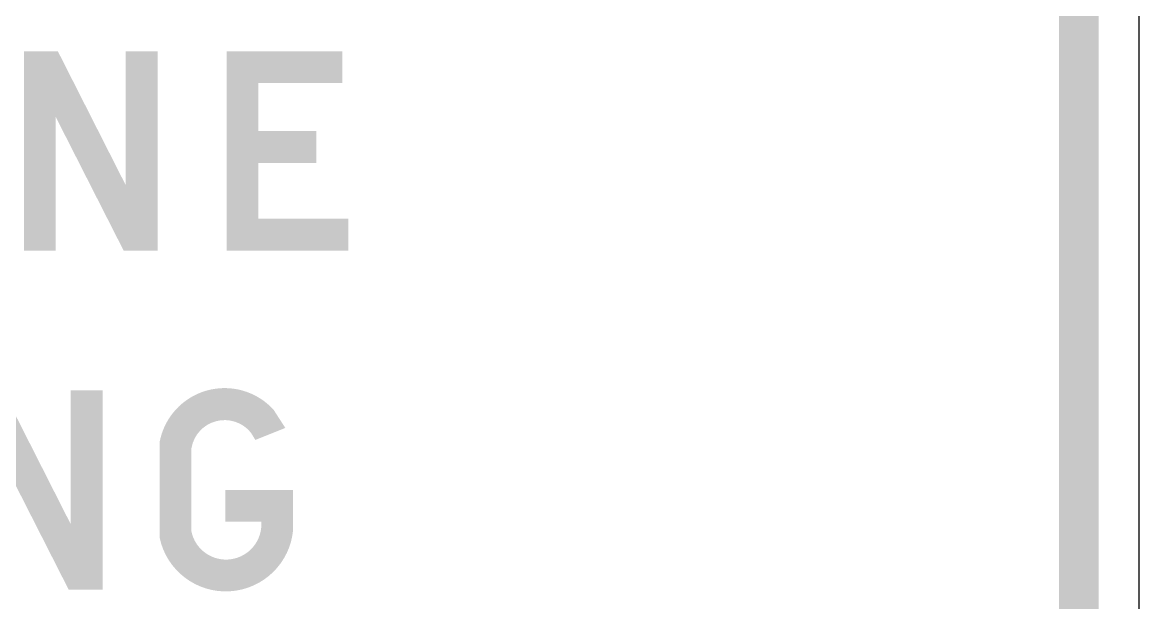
# Model space of a CAD drawing. Extents: x -6.6 to 43.9, y 0.2 to 34.4.
# Drawn here: x 29.59 to 43.85, y 10.82 to 18.24 of the extents above; entities that cross this region are included whole.
import ezdxf

# ---------------------------------------------------------------- set-up
doc = ezdxf.new("R2010")
doc.units = 0
doc.header["$MEASUREMENT"] = 0
doc.layers.add('L25', color=1, linetype='CONTINUOUS')

msp = doc.modelspace()

# ---------------------------------------------------------------- hatches: boundary and pattern name
at = {"layer": 'L25'}
h = msp.add_hatch(color=256, dxfattribs=at)
edge = h.paths.add_edge_path(flags=16)
edge.add_line((41.3039993357973, 4.867362799595185), (3.0539993357973, 4.867362799595227))
edge.add_arc((3.0539993357973, 6.397362799595271), 1.530000000000015, 180.0000000000005, 270, ccw=False)
edge.add_line((1.523999335797271, 6.397362799595214), (1.523999335797271, 31.89736279959517))
edge.add_arc((3.0539993357973, 31.89736279959516), 1.53, 90.00000000000051, 180.0000000000005, ccw=False)
edge.add_line((3.0539993357973, 33.42736279959519), (41.3039993357973, 33.42736279959519))
edge.add_arc((41.30399933579724, 31.89736279959516), 1.530000000000044, 1.0800249583553523e-12, 89.99999999999841, ccw=False)
edge.add_line((42.83399933579727, 31.89736279959516), (42.83399933579727, 6.397362799595157))
edge.add_arc((41.3039993357973, 6.397362799595157), 1.529999999999978, -90.0000000000008, 2.8421709430404007e-13, ccw=False)
edge = h.paths.add_edge_path()
edge.add_line((41.3039993357973, 4.357362799595194), (3.0539993357973, 4.357362799595236))
edge.add_arc((3.0539993357973, 6.397362799595214), 2.04, 180, 270, ccw=False)
edge.add_line((1.01399933579728, 6.397362799595214), (1.01399933579728, 31.89736279959517))
edge.add_arc((3.053999335797243, 31.89736279959521), 2.039999999999971, 89.9999999999996, 180.0000000000008, ccw=False)
edge.add_line((3.0539993357973, 33.93736279959523), (41.30399933579734, 33.93736279959523))
edge.add_arc((41.3039993357973, 31.89736279959516), 2.040000000000008, -2.2737367544323206e-13, 89.99999999999898, ccw=False)
edge.add_line((43.34399933579726, 31.89736279959516), (43.34399933579726, 6.397362799595157))
edge.add_arc((41.3039993357973, 6.397362799595157), 2.039999999999985, -90.00000000000051, 0, ccw=False)
h = msp.add_hatch(color=256, dxfattribs=at)
edge = h.paths.add_edge_path()
edge.add_line((27.66043632433593, 16.0861210994679), (27.66043632433593, 16.59551290580386))
edge.add_line((27.66043632433593, 16.59551290580384), (26.79513757907527, 16.59551290580384))
edge.add_line((26.79513757907534, 16.59551290580384), (26.79513757907534, 16.18844434440874))
edge.add_line((26.79513757907534, 16.18844434440877), (27.2533677629409, 16.18844434440877))
edge.add_arc((26.80285024207416, 16.15519788153415), 0.4517425858844799, -167.7603682689754, 4.22055804306018, ccw=False)
edge.add_line((26.36137599726089, 16.05942807904853), (26.36137599726089, 17.13159773255917))
edge.add_arc((26.78529089495163, 17.05722838437907), 0.4303889408812618, 38.86390389867728, 170.0495944512836, ccw=False)
edge.add_line((27.12040834084598, 17.32728567069097), (27.17773753841935, 17.23392097750006))
edge.add_line((27.17773753841936, 17.23392097750002), (27.56033749776341, 17.38740584491127))
edge.add_line((27.56033749776344, 17.38740584491131), (27.41201469943486, 17.61813019786688))
edge.add_arc((26.78485340037969, 17.05191771539091), 0.8449425248761997, 42.07629038227596, 169.4081457272808)
edge.add_line((25.95430743586576, 17.20722795708065), (25.95430743586576, 15.983797854527))
edge.add_arc((26.79986087100696, 16.16019738949768), 0.863757725069362, 191.7840411082913, 355.08024228448)
h.paths.add_polyline_path([(28.72370830437353, 15.32092118077981), (28.3166397429784, 15.32092118077981), (28.3166397429784, 17.87010463082788), (28.72370830437353, 17.87010463082788)])
h.paths.add_polyline_path([(31.31515570341895, 17.87010463082788), (31.31515570341895, 15.32092118077981), (30.8813941216045, 15.32092118077981), (30.01387095797554, 17.02927448761835), (30.01387095797554, 15.32092118077981), (29.60680239658041, 15.32092118077981), (29.60680239658041, 17.87010463082788), (30.04056397839491, 17.87010463082788), (30.90586272365556, 16.16175132398939), (30.90586272365556, 17.87010463082788)])
h.paths.add_polyline_path([(33.34382525528969, 16.44202803839261), (32.60531835702096, 16.44202803839261), (32.60531835702096, 15.72798974217494), (33.75311823505308, 15.72798974217494), (33.75311823505308, 15.32092118077981), (32.19824979562588, 15.32092118077981), (32.19824979562588, 17.87010463082788), (33.67526359216333, 17.87010463082788), (33.67526359216333, 17.4630360694328), (32.60531835702096, 17.4630360694328), (32.60531835702096, 16.851321018156), (33.34382525528969, 16.851321018156)])
h.paths.add_polyline_path([(25.22469821107012, 17.87010463082788), (25.22469821107012, 15.32092118077981), (24.79093662925561, 15.32092118077981), (23.92341346562671, 17.02927448761835), (23.92341346562671, 15.32092118077981), (23.51634490423157, 15.32092118077981), (23.51634490423157, 17.87010463082788), (23.95010648604608, 17.87010463082788), (24.81540523130673, 16.16175132398939), (24.81540523130673, 17.87010463082788)])
h.paths.add_polyline_path([(22.40191130172366, 16.44202803839261), (21.66340440345488, 16.44202803839261), (21.66340440345488, 15.72798974217494), (22.81120428148705, 15.72798974217494), (22.81120428148705, 15.32092118077981), (21.2563358420598, 15.32092118077981), (21.2563358420598, 17.87010463082788), (22.73334963859725, 17.87010463082788), (22.73334963859725, 17.4630360694328), (21.66340440345488, 17.4630360694328), (21.66340440345488, 16.851321018156), (22.40191130172366, 16.851321018156)])
h.paths.add_polyline_path([(15.26634791267824, 15.40100024203787), (15.30759885344077, 15.38296594389971), (15.34979256526952, 15.3672516446066), (15.3927943665837, 15.3538834115613), (15.43646957580228, 15.34288731216657), (15.48068351134444, 15.3342894138251), (15.52530149162925, 15.32811578393967), (15.5701888350759, 15.32439248991312), (15.61521086010339, 15.32314559914812), (15.66023288513088, 15.32439248991312), (15.7051202285775, 15.32811578393967), (15.74973820886237, 15.3342894138251), (15.7939521444045, 15.34288731216657), (15.83762735362311, 15.3538834115613), (15.8806291549372, 15.36725164460665), (15.92282286676598, 15.38296594389971), (15.96407380752856, 15.40100024203787), (16.00425091611652, 15.42131833429499), (16.04323761331216, 15.44384346665186), (16.08092094037011, 15.46848874776606), (16.1171879385451, 15.49516728629499), (16.15192564909194, 15.52379219089619), (16.18502111326526, 15.5542765702271), (16.21636137231991, 15.58653353294528), (16.24583346751061, 15.62047618770811), (16.27335774843993, 15.65610743089371), (16.29898779810259, 15.69378930976262), (16.32281050784098, 15.73397365929583), (16.34491276899769, 15.77711231447438), (16.3653814729152, 15.82365711027944), (16.38430351093595, 15.87405988169189), (16.40176577440258, 15.92877246369295), (16.41785515465753, 15.98824669126361), (16.43261726965562, 16.05275047937658), (16.44593264380092, 16.12181606297133), (16.45764052810972, 16.19479175697916), (16.46758017359844, 16.27102587633112), (16.47559083128343, 16.34986673595836), (16.48151175218101, 16.43066265079216), (16.4851821873076, 16.51276193576359), (16.48644138767946, 16.59551290580384), (16.4851821873076, 16.67826459993864), (16.48151175218101, 16.76036895357174), (16.47559083128343, 16.84117862620138), (16.46758017359844, 16.92004627732592), (16.45764052810972, 16.99632456644366), (16.44593264380086, 17.06936615305284), (16.43261726965557, 17.13852369665176), (16.41785515465753, 17.20314985673883), (16.40176577440258, 17.26277904053694), (16.38430351093595, 17.31767264616821), (16.3653814729152, 17.36827381947944), (16.34491276899769, 17.41502570631746), (16.32281050784098, 17.45837145252898), (16.29898779810259, 17.49875420396097), (16.27335774843993, 17.53661710646008), (16.24583346751061, 17.57240330587319), (16.21636137231991, 17.60646833261012), (16.18502111326526, 17.63881725533241), (16.15192564909194, 17.66936752726474), (16.1171879385451, 17.69803660163166), (16.08092094037011, 17.72474193165783), (16.04323761331216, 17.74940097056793), (16.00425091611652, 17.77193117158646), (15.96407380752856, 17.79224998793813), (15.92282286676598, 17.8102842860763), (15.8806291549372, 17.82599858536935), (15.83762735362311, 17.83936681841465), (15.7939521444045, 17.85036291780943), (15.74973820886237, 17.8589608161509), (15.7051202285775, 17.86513444603634), (15.66023288513088, 17.86885774006288), (15.61521086010339, 17.87010463082788), (15.5701888350759, 17.86885774006288), (15.52530149162925, 17.86513444603634), (15.48068351134444, 17.8589608161509), (15.43646957580228, 17.85036291780943), (15.3927943665837, 17.8393668184147), (15.34979256526952, 17.8259985853694), (15.30759885344077, 17.8102842860763), (15.26634791267824, 17.79224998793813), (15.22617080409026, 17.77193117158646), (15.18718410689465, 17.74940097056793), (15.1495007798367, 17.72474193165783), (15.11323378166171, 17.69803660163166), (15.07849607111487, 17.66936752726468), (15.04540060694148, 17.63881725533236), (15.01406034788687, 17.60646833261012), (14.98458825269623, 17.57240330587319), (14.95706397176681, 17.53661710646008), (14.93143392210419, 17.49875420396097), (14.90761121236579, 17.45837145252898), (14.88550895120912, 17.41502570631746), (14.8650402472916, 17.36827381947944), (14.8461182092708, 17.31767264616821), (14.8286559458042, 17.26277904053694), (14.81256656554928, 17.20314985673883), (14.79780445055121, 17.13852369665182), (14.78448907640592, 17.06936615305284), (14.77278119209709, 16.99632456644366), (14.76284154660837, 16.92004627732598), (14.75483088892338, 16.84117862620138), (14.74890996802577, 16.76036895357174), (14.74523953289921, 16.67826459993864), (14.74398033252731, 16.59551290580384), (14.74523953289921, 16.51276193576359), (14.74890996802577, 16.43066265079216), (14.75483088892338, 16.34986673595836), (14.76284154660837, 16.27102587633112), (14.77278119209709, 16.19479175697916), (14.78448907640592, 16.12181606297133), (14.79780445055121, 16.05275047937658), (14.81256656554928, 15.98824669126361), (14.8286559458042, 15.92877246369295), (14.8461182092708, 15.87405988169189), (14.8650402472916, 15.82365711027944), (14.88550895120912, 15.77711231447438), (14.90761121236579, 15.73397365929583), (14.93143392210419, 15.69378930976262), (14.95706397176681, 15.65610743089371), (14.98458825269623, 15.62047618770811), (15.01406034788687, 15.58653353294528), (15.04540060694148, 15.5542765702271), (15.07849607111487, 15.52379219089619), (15.11323378166171, 15.49516728629499), (15.1495007798367, 15.46848874776606), (15.18718410689465, 15.44384346665186), (15.22617080409026, 15.42131833429499)])
h.paths.add_polyline_path([(15.61521086010339, 15.73169710612206), (15.64687623759792, 15.73300771720494), (15.67834610957183, 15.7368990011604), (15.70942497050441, 15.74331013404861), (15.73991731487507, 15.75218029192996), (15.76962763716307, 15.76344865086458), (15.79836043184787, 15.77705438691271), (15.82592019340879, 15.79293667613467), (15.85211141632513, 15.81103469459072), (15.87678131665305, 15.83137088921086), (15.89994799675549, 15.85430079040498), (15.92167228057224, 15.88026319945271), (15.94201499204311, 15.90969691763377), (15.96103695510777, 15.94304074622778), (15.97879899370605, 15.98073348651451), (15.99536193177767, 16.0232139397736), (16.01078659326242, 16.07092090728463), (16.02509108052325, 16.12410275346843), (16.03812260961632, 16.18224609530961), (16.04968567502101, 16.24464711293382), (16.05958477121655, 16.31060198646674), (16.06762439268235, 16.37940689603403), (16.07360903389781, 16.4503580217613), (16.07734318934223, 16.52275154377423), (16.07863135349493, 16.5958836421986), (16.07734318934223, 16.66904760078182), (16.07360903389781, 16.74152511775918), (16.06762439268235, 16.81259499498788), (16.05958477121655, 16.88153603432511), (16.04968567502101, 16.94762703762797), (16.03812260961632, 17.0101468067536), (16.02509108052325, 17.0683741435592), (16.01078659326242, 17.12158784990191), (15.99536193177767, 17.16926223315954), (15.97879899370605, 17.2116536227926), (15.96103695510777, 17.24921385378195), (15.94201499204311, 17.28239476110878), (15.92167228057224, 17.31164817975412), (15.89994799675549, 17.33742594469902), (15.87678131665305, 17.36017989092454), (15.85211141632513, 17.38036185341178), (15.82592019340879, 17.39833749989373), (15.79836043184787, 17.41412782911152), (15.76962763716307, 17.4276676725583), (15.73991731487507, 17.43889186172714), (15.70942497050441, 17.44773522811118), (15.67834610957183, 17.4541326032035), (15.64687623759792, 17.45801881849729), (15.61521086010339, 17.45932870548563), (15.58354548260888, 17.45801881849729), (15.55207561063497, 17.4541326032035), (15.52099674970236, 17.44773522811113), (15.49050440533171, 17.43889186172714), (15.46079408304365, 17.4276676725583), (15.43206128835888, 17.41412782911146), (15.40450152679801, 17.39833749989373), (15.37831030388162, 17.38036185341178), (15.35364040355375, 17.36017989092454), (15.33047372345132, 17.33742594469902), (15.30874943963451, 17.31164817975412), (15.28840672816369, 17.28239476110878), (15.26938476509901, 17.24921385378195), (15.25162272650073, 17.2116536227926), (15.23505978842911, 17.16926223315954), (15.21963512694441, 17.12158784990191), (15.20533063968355, 17.0683741435592), (15.19229911059045, 17.0101468067536), (15.1807360451858, 16.94762703762797), (15.17083694899026, 16.88153603432511), (15.16279732752446, 16.81259499498788), (15.156812686309, 16.74152511775918), (15.15307853086458, 16.66904760078182), (15.15179036671185, 16.5958836421986), (15.15307853086458, 16.52275154377423), (15.156812686309, 16.4503580217613), (15.16279732752446, 16.37940689603403), (15.17083694899029, 16.31060198646674), (15.1807360451858, 16.24464711293382), (15.19229911059045, 16.18224609530961), (15.20533063968355, 16.12410275346843), (15.21963512694441, 16.07092090728463), (15.23505978842911, 16.02321393977354), (15.25162272650073, 15.98073348651451), (15.26938476509901, 15.94304074622778), (15.28840672816369, 15.90969691763377), (15.30874943963451, 15.88026319945271), (15.33047372345132, 15.85430079040498), (15.35364040355375, 15.83137088921086), (15.37831030388162, 15.81103469459072), (15.40450152679801, 15.79293667613467), (15.43206128835888, 15.77705438691271), (15.46079408304365, 15.76344865086458), (15.49050440533171, 15.75218029192996), (15.52099674970236, 15.74331013404867), (15.55207561063497, 15.7368990011604), (15.58354548260888, 15.73300771720494)], flags=16)
h.paths.add_polyline_path([(14.31392611465998, 17.87010463082788), (12.73458907318167, 17.87010463082788), (12.73458907318167, 17.4630360694328), (13.31961110403913, 17.4630360694328), (13.31961110403913, 15.32092118077981), (13.72890408380252, 15.32092118077981), (13.72890408380252, 17.4630360694328), (14.31392611465998, 17.4630360694328)])
h.paths.add_polyline_path([(10.6325137151577, 15.93263623205661), (10.7183069683276, 15.80219205230117), (10.80063977378205, 15.69446126947804), (10.87970112019093, 15.60692403465447), (10.95567999622426, 15.53706049889763), (11.02876539055194, 15.48235081327465), (11.09914629184405, 15.44027512885276), (11.1670116887704, 15.40831359669914), (11.23255057000105, 15.38394636788109), (11.29595554467852, 15.36505039726302), (11.3574337038358, 15.35108985489961), (11.41719575897849, 15.3419257146428), (11.4754524216122, 15.3374189503445), (11.53241440324248, 15.33743053585692), (11.58829241537495, 15.34182144503177), (11.64329716951517, 15.35045265172118), (11.69763937716874, 15.36318512977709), (11.75143091093918, 15.37988564580769), (11.80438828782152, 15.40044413744579), (11.85612918590869, 15.42475633508036), (11.90627128329362, 15.45271796910038), (11.95443225806937, 15.48422476989481), (12.00022978832877, 15.51917246785274), (12.04328155216484, 15.55745679336303), (12.08320522767053, 15.59897347681471), (12.11967786868945, 15.64353787410505), (12.15261403206824, 15.69064384316374), (12.18198765040407, 15.73970486742894), (12.20777265629414, 15.79013443033875), (12.22994298233584, 15.84134601533106), (12.24847256112628, 15.89275310584412), (12.26333532526274, 15.94376918531583), (12.27450520734254, 15.99380773718428), (12.28199017240536, 16.04239520363285), (12.28593431526079, 16.08950986182583), (12.28651576316113, 16.13524294767285), (12.28391264335841, 16.17968569708364), (12.27830308310479, 16.22292934596777), (12.26986520965244, 16.26506513023486), (12.25877715025354, 16.30618428579459), (12.24521703216021, 16.34637804855657), (12.22934632845059, 16.38570289789345), (12.21125989550694, 16.42407628702983), (12.19103593553751, 16.46138091265334), (12.1687526507506, 16.49749947145153), (12.14448824335443, 16.53231466011209), (12.11832091555726, 16.56570917532264), (12.09032886956737, 16.59756571377068), (12.06059030759303, 16.62776697214395), (12.02918560412598, 16.65621954224912), (11.99620382279244, 16.68292559636984), (11.96173619950193, 16.70791120190887), (11.9258739701641, 16.73120242626891), (11.88870837068862, 16.75282533685277), (11.85033063698509, 16.77280600106315), (11.81083200496323, 16.7911704863028), (11.77030371053254, 16.80794485997455), (11.7288999858261, 16.8231747400331), (11.68702704787012, 16.83698394664168), (11.64515410991407, 16.84951585051533), (11.60375038520766, 16.86091382236918), (11.56328508700034, 16.87132123291843), (11.52422742854168, 16.88088145287816), (11.48704662308126, 16.88973785296366), (11.45221188386861, 16.89803380388986), (11.42007512084098, 16.90592353778982), (11.39051903068585, 16.91360473246783), (11.36330900677859, 16.92128592714579), (11.3382104424943, 16.92917566104575), (11.31498873120825, 16.93748247338982), (11.2934092662957, 16.94641490339995), (11.27323744113178, 16.95618149029815), (11.25423864909177, 16.96699077330652), (11.23624127977416, 16.97900422550316), (11.21932570767086, 16.99219505539082), (11.20363530349698, 17.00648940532841), (11.1893134379676, 17.02181341767471), (11.17650348179797, 17.03809323478868), (11.1653488057031, 17.0552549990291), (11.15599278039821, 17.07322485275489), (11.1485787765985, 17.09192893832483), (11.1432943347848, 17.1113100522719), (11.14050367450113, 17.13137760782479), (11.14061518505736, 17.15215767238629), (11.14403725576324, 17.17367631335912), (11.1511782759286, 17.19595959814609), (11.16244663486324, 17.21903359414978), (11.17825072187691, 17.24292436877323), (11.19899892627947, 17.26765798941892), (11.22491209689983, 17.29313308285407), (11.25546092064309, 17.318738513303), (11.28992854393357, 17.34373570435434), (11.32759811319565, 17.36738607959677), (11.36775277485347, 17.38895106261896), (11.40967567533141, 17.40769207700953), (11.45264996105377, 17.4228705463571), (11.49595877844479, 17.43374789425047), (11.53905616023565, 17.43950082521923), (11.58207968438543, 17.43896716755728), (11.62533781515998, 17.43090003049969), (11.66913901682517, 17.41405252328127), (11.713791753647, 17.3871777551372), (11.75960448989139, 17.34902883530231), (11.80688568982418, 17.29835887301158), (11.85594381771133, 17.23392097750002), (12.23854377705538, 17.36071282449194), (12.18122771320435, 17.45960277526183), (12.12598183558868, 17.54227228466846), (12.07268666861231, 17.61053955405396), (12.02122273667942, 17.66622278476029), (11.97147056419396, 17.71114017812954), (11.92331067556, 17.74710993550377), (11.87662359518163, 17.7759502582249), (11.8312898474629, 17.79947934763504), (11.78716750987763, 17.81923662868576), (11.74402487217918, 17.83564642076618), (11.7016077771907, 17.84885426687509), (11.65966206773533, 17.85900571001122), (11.61793358663624, 17.86624629317316), (11.57616817671661, 17.87072155935977), (11.53411168079955, 17.87257705156958), (11.49150994170824, 17.8719583128015), (11.44819533156107, 17.86898373250955), (11.40434633965742, 17.86366308596979), (11.36022798459203, 17.8559789949137), (11.31610528495955, 17.84591408107286), (11.27224325935452, 17.8334509661787), (11.22890692637174, 17.81857227196275), (11.18636130460581, 17.80126062015654), (11.14487141265136, 17.78149863249143), (11.10467837398389, 17.75928848125113), (11.06592773160213, 17.73471054092744), (11.02874113338552, 17.70786473656415), (10.99324022721362, 17.67885099320523), (10.959546660966, 17.64776923589454), (10.9277820825221, 17.614719389676), (10.89806813976145, 17.5798013795935), (10.87052648056357, 17.54311513069081), (10.8452729600518, 17.50478518722571), (10.82240026232483, 17.46503457031054), (10.80199527872523, 17.42411092027146), (10.78414490059541, 17.38226187743464), (10.76893601927787, 17.33973508212625), (10.75645552611525, 17.2967781746724), (10.74679031244995, 17.2536387953993), (10.74002726962453, 17.21056458463306), (10.73623301433489, 17.16778218395882), (10.73539306469058, 17.12543423999711), (10.73747266415469, 17.08364240062735), (10.74243705619017, 17.04252831372935), (10.75025148425999, 17.00221362718236), (10.76088119182714, 16.96281998886599), (10.77429142235468, 16.92446904665974), (10.79044741930551, 16.88728244844316), (10.80925649858108, 16.85139125532453), (10.83039426583588, 16.81696418132719), (10.85347839916295, 16.78417935370328), (10.87812657665521, 16.75321489970497), (10.9039564764056, 16.72424894658445), (10.93058577650714, 16.69745962159385), (10.95763215505269, 16.67302505198523), (10.98471329013523, 16.65112336501085), (11.01152578615057, 16.63185520980903), (11.03808195270543, 16.6150113230633), (11.06447302570956, 16.60030496334332), (11.09079024107254, 16.58744938921882), (11.11712483470407, 16.57615785925952), (11.14356804251369, 16.56614363203516), (11.17021110041111, 16.55711996611541), (11.19714524430589, 16.54880012006998), (11.22443057404337, 16.54093645357273), (11.25200264521112, 16.53343773071407), (11.27976587733241, 16.52625181668839), (11.30762468993046, 16.51932657669033), (11.33548350252852, 16.51260987591422), (11.36324673464975, 16.50604957955466), (11.39081880581756, 16.49959355280606), (11.41810413555498, 16.49318966086298), (11.44503538307174, 16.48676259789528), (11.47165816632258, 16.48014437397404), (11.49804634294858, 16.47314382814574), (11.52427377059101, 16.46556979945683), (11.5504143068909, 16.4572311269539), (11.57654180948941, 16.44793664968336), (11.60273013602767, 16.43749520669161), (11.62905314414684, 16.42571563702523), (11.65551735069758, 16.41243501941693), (11.68185990936877, 16.39760339134483), (11.70775063305896, 16.38119902997329), (11.73285933466653, 16.36320021246667), (11.75685582708996, 16.34358521598938), (11.77940992322772, 16.32233231770573), (11.80019143597823, 16.29941979478014), (11.81887017823999, 16.27482592437696), (11.83516592543339, 16.24857967027697), (11.84899830306659, 16.22091274272697), (11.86033689916974, 16.19210753859011), (11.86915130177297, 16.16244645472949), (11.87541109890634, 16.13221188800827), (11.87908587860008, 16.10168623528966), (11.88014522888415, 16.07115189343682), (11.87855873778881, 16.0408912593129), (11.87431988846333, 16.01116500694536), (11.86751774453376, 15.98214691901933), (11.8582652647454, 15.95398905538417), (11.84667540784346, 15.9268434758892), (11.83286113257327, 15.90086224038396), (11.81693539768008, 15.8761974087177), (11.79901116190911, 15.85300104073991), (11.77920138400569, 15.8314251962999), (11.75762988413283, 15.81160383288415), (11.73446392812491, 15.79359849852682), (11.70988164323404, 15.77745263889926), (11.6840611567124, 15.7632096996727), (11.65718059581212, 15.7509131265183), (11.62941808778535, 15.74060636510751), (11.60095175988425, 15.73233286111139), (11.57195973936098, 15.72613606020133), (11.54257851803271, 15.72206664899375), (11.5127780459768, 15.72020427788595), (11.48248663783571, 15.72063583822046), (11.45163260825188, 15.72344822133971), (11.42014427186771, 15.72872831858626), (11.38794994332562, 15.73656302130263), (11.35497793726807, 15.74703922083137), (11.32115656833753, 15.76024380851499), (11.2864213921215, 15.77648162814671), (11.25073692798856, 15.79692933332308), (11.21407493625239, 15.8229815300914), (11.17640717722668, 15.85603282449898), (11.13770541122506, 15.89747782259315), (11.0979413985612, 15.94871113042115), (11.05708689954889, 16.01112735403029), (11.01511367450172, 16.0861210994679)])
h.paths.add_polyline_path([(18.17996523872949, 17.87010463082788), (18.30397439047749, 17.83338290129382), (18.40878490009771, 17.79362866390602), (18.49646912610905, 17.7513545775854), (18.56909942703035, 17.70707330125276), (18.62874816138051, 17.66129749382901), (18.67748768767842, 17.61453981423483), (18.71739036444302, 17.56731292139114), (18.75052855019311, 17.52012947421861), (18.77866613918172, 17.47340582706693), (18.80233316859812, 17.42717311600046), (18.82175121136575, 17.38136617251229), (18.83714184040798, 17.33591982809548), (18.84872662864828, 17.29076891424324), (18.85672714900994, 17.2458482624487), (18.86136497441646, 17.20109270420488), (18.86286167779122, 17.15643707100497), (18.86136497441646, 17.11181402205847), (18.85672714900994, 17.06714752744074), (18.84872662864828, 17.02235938494351), (18.83714184040798, 16.97737139235846), (18.82175121136575, 16.93210534747743), (18.80233316859812, 16.88648304809203), (18.77866613918172, 16.84042629199416), (18.75052855019311, 16.79385687697538), (18.71739036444302, 16.74679145720984), (18.67748768767842, 16.69962611240044), (18.62874816138051, 16.65285177863228), (18.56909942703035, 16.60695939199059), (18.49646912610905, 16.56243988856062), (18.40878490009771, 16.51978420442754), (18.30397439047749, 16.47948327567644), (18.17996523872949, 16.44202803839261), (17.59494320787201, 16.44202803839261), (17.59494320787201, 15.32092118077981), (17.18565022810861, 15.32092118077981), (17.18565022810861, 17.87010463082788)])
h.paths.add_polyline_path([(18.17996523872949, 16.851321018156), (17.59494320787201, 16.851321018156), (17.59494320787201, 17.4630360694328), (18.17996523872949, 17.4630360694328), (18.25383156899801, 17.42877155465538), (18.31294374930815, 17.39287131035525), (18.35881368901966, 17.3555764600078), (18.39295329749223, 17.31712812708849), (18.41687448408547, 17.2777674350728), (18.43208915815913, 17.2377355074363), (18.4401092290729, 17.19727346765427), (18.44244660618642, 17.15662243920229), (18.4401092290729, 17.11601920098872), (18.43208915815913, 17.07568315365342), (18.41687448408547, 17.03582935326898), (18.39295329749223, 16.99667285590823), (18.35881368901966, 16.95842871764381), (18.31294374930815, 16.92131199454855), (18.25383156899801, 16.88553774269502)], flags=16)
h = msp.add_hatch(color=256, dxfattribs=at)
edge = h.paths.add_edge_path()
edge.add_line((33.04797761230856, 11.75072969969148), (33.04797761230856, 12.26012150602743))
edge.add_line((33.04797761230856, 12.26012150602742), (32.1826788670479, 12.26012150602742))
edge.add_line((32.18267886704785, 12.26012150602742), (32.18267886704785, 11.85305294463231))
edge.add_line((32.18267886704785, 11.85305294463228), (32.64090905091341, 11.85305294463228))
edge.add_arc((32.19039153004667, 11.81980648175778), 0.4517425858844799, -167.7603682689754, 4.22055804306018, ccw=False)
edge.add_line((31.7489172852334, 11.7240366792721), (31.7489172852334, 12.79620633278275))
edge.add_arc((32.17283218292414, 12.72183698460265), 0.4303889408812618, 38.86390389867728, 170.0495944512836, ccw=False)
edge.add_line((32.50794962881855, 12.99189427091449), (32.56527882639192, 12.89852957772358))
edge.add_line((32.56527882639193, 12.89852957772359), (32.94787878573598, 13.05201444513484))
edge.add_line((32.94787878573595, 13.05201444513489), (32.79955598740737, 13.28273879809045))
edge.add_arc((32.17239468835226, 12.71652631561443), 0.8449425248761997, 42.07629038227596, 169.4081457272808)
edge.add_line((31.34184872383832, 12.87183655730428), (31.34184872383832, 11.64840645475063))
edge.add_arc((32.18740215897952, 11.82480598972126), 0.863757725069362, 191.7840411082913, 355.08024228448)
h.paths.add_polyline_path([(27.00200848732527, 10.98552978100338), (26.54377830345976, 10.98552978100338), (25.90537023176358, 12.16002267945487), (25.65178653777974, 11.80189132216191), (25.65178653777974, 10.98552978100338), (25.24249355801635, 10.98552978100338), (25.24249355801635, 13.53693764941977), (25.65178653777974, 13.53693764941977), (25.65178653777974, 12.51592961837957), (26.41698645646784, 13.53693764941977), (26.92637826280384, 13.53693764941977), (26.16117834411574, 12.51592961837957)])
h.paths.add_polyline_path([(20.52227778052759, 12.46476799590914), (20.52227778052759, 10.98552978100338), (20.1129848007642, 10.98552978100338), (20.1129848007642, 13.53693764941977), (20.5467463825787, 13.53693764941977), (21.10729981138508, 12.10886105698444), (21.66785324019145, 13.53693764941977), (22.1016148220059, 13.53693764941977), (22.1016148220059, 10.98552978100338), (21.69454626061082, 10.98552978100338), (21.69454626061082, 12.46476799590914), (21.10729981138508, 10.98552978100338)])
h.paths.add_polyline_path([(28.02079209999727, 10.98552978100338), (27.61372353860213, 10.98552978100338), (27.61372353860213, 13.53471323105151), (28.02079209999727, 13.53471323105151)])
h.paths.add_polyline_path([(13.09494484884289, 13.53471323105151), (13.09494484884289, 10.98552978100338), (12.66118326702843, 10.98552978100338), (11.7936601033995, 12.69388308784193), (11.7936601033995, 10.98552978100338), (11.38659154200434, 10.98552978100338), (11.38659154200434, 13.53471323105151), (11.82035312381885, 13.53471323105151), (12.68565186907949, 11.82635992421297), (12.68565186907949, 13.53471323105151)])
h.paths.add_polyline_path([(30.61223949904263, 13.53471323105151), (30.61223949904263, 10.98552978100338), (30.17847791722818, 10.98552978100338), (29.31095475359928, 12.69388308784193), (29.31095475359928, 10.98552978100338), (28.90388619220414, 10.98552978100338), (28.90388619220414, 13.53471323105151), (29.33764777401859, 13.53471323105151), (30.20294651927929, 11.82635992421297), (30.20294651927929, 13.53471323105151)])
h.paths.add_polyline_path([(23.32319124258601, 11.06560884226144), (23.36444218334856, 11.04757454412334), (23.40663589517732, 11.03186024483023), (23.44963769649144, 11.01849201178493), (23.49331290571004, 11.00749591239014), (23.5375268412522, 10.99889801404868), (23.58214482153704, 10.9927243841633), (23.62703216498363, 10.98900109013664), (23.67205419001118, 10.98775419937164), (23.71707621503865, 10.98900109013664), (23.76196355848529, 10.9927243841633), (23.8065815387701, 10.99889801404868), (23.85079547431224, 11.00749591239014), (23.89447068353087, 11.01849201178493), (23.93747248484496, 11.03186024483023), (23.97966619667378, 11.04757454412334), (24.0209171374363, 11.06560884226144), (24.06109424602428, 11.08592693451857), (24.10008094321989, 11.10845206687549), (24.13776427027784, 11.13309734798963), (24.17403126845284, 11.15977588651862), (24.20876897899967, 11.18840079111976), (24.24186444317303, 11.21888517045068), (24.27320470222764, 11.2511421331688), (24.30267679741837, 11.28508478793168), (24.33020107834773, 11.32071603111729), (24.35583112801032, 11.35839790998619), (24.37965383774878, 11.39858225951946), (24.40175609890542, 11.44172091469801), (24.42222480282294, 11.48826571050301), (24.44114684084377, 11.53866848191552), (24.45860910431031, 11.59338106391652), (24.47469848456524, 11.65285529148719), (24.48946059956336, 11.71735907960016), (24.50277597370859, 11.78642466319496), (24.51448385801746, 11.85940035720273), (24.52442350350617, 11.9356344765547), (24.53243416119113, 12.01447533618193), (24.53835508208874, 12.09527125101573), (24.54202551721528, 12.17737053598717), (24.5432847175872, 12.26012150602742), (24.54202551721528, 12.34287320016222), (24.53835508208874, 12.42497755379532), (24.53243416119113, 12.50578722642496), (24.52442350350617, 12.5846548775495), (24.51448385801746, 12.66093316666723), (24.50277597370859, 12.73397475327641), (24.48946059956336, 12.80313229687539), (24.47469848456524, 12.86775845696241), (24.45860910431031, 12.92738764076051), (24.44114684084371, 12.98228124639178), (24.42222480282294, 13.03288241970301), (24.40175609890542, 13.07963430654104), (24.37965383774872, 13.12298005275255), (24.35583112801032, 13.16336280418454), (24.33020107834767, 13.20122570668366), (24.30267679741837, 13.23701190609677), (24.2732047022277, 13.27107693283364), (24.24186444317303, 13.30342585555593), (24.20876897899967, 13.33397612748826), (24.17403126845284, 13.36264520185523), (24.13776427027784, 13.38935053188141), (24.10008094321989, 13.41400957079151), (24.06109424602428, 13.43653977181009), (24.0209171374363, 13.45685858816171), (23.97966619667378, 13.47489288629987), (23.93747248484496, 13.49060718559298), (23.89447068353087, 13.50397541863828), (23.85079547431224, 13.51497151803301), (23.8065815387701, 13.52356941637447), (23.76196355848529, 13.52974304625985), (23.71707621503865, 13.53346634028645), (23.67205419001118, 13.53471323105151), (23.62703216498363, 13.53346634028645), (23.58214482153704, 13.52974304625985), (23.5375268412522, 13.52356941637447), (23.49331290571004, 13.51497151803301), (23.44963769649144, 13.50397541863828), (23.40663589517732, 13.49060718559298), (23.36444218334856, 13.47489288629987), (23.32319124258601, 13.45685858816171), (23.28301413399799, 13.43653977181009), (23.24402743680241, 13.41400957079151), (23.20634410974446, 13.38935053188141), (23.17007711156947, 13.36264520185523), (23.13533940102263, 13.33397612748826), (23.10224393684928, 13.30342585555593), (23.07090367779463, 13.27107693283364), (23.04143158260393, 13.23701190609677), (23.01390730167461, 13.20122570668366), (22.98827725201193, 13.16336280418454), (22.96445454227353, 13.12298005275255), (22.94235228111683, 13.07963430654104), (22.92188357719937, 13.03288241970301), (22.90296153917853, 12.98228124639184), (22.88549927571194, 12.92738764076051), (22.86940989545701, 12.86775845696241), (22.85464778045892, 12.80313229687539), (22.84133240631365, 12.73397475327641), (22.82962452200485, 12.66093316666723), (22.81968487651608, 12.5846548775495), (22.81167421883112, 12.50578722642496), (22.80575329793351, 12.42497755379532), (22.80208286280697, 12.34287320016222), (22.80082366243508, 12.26012150602742), (22.80208286280697, 12.17737053598717), (22.80575329793351, 12.09527125101573), (22.81167421883112, 12.01447533618193), (22.81968487651608, 11.9356344765547), (22.82962452200485, 11.85940035720273), (22.84133240631365, 11.78642466319496), (22.85464778045892, 11.71735907960016), (22.86940989545701, 11.65285529148719), (22.88549927571194, 11.59338106391652), (22.90296153917853, 11.53866848191552), (22.92188357719937, 11.48826571050301), (22.94235228111683, 11.44172091469801), (22.96445454227353, 11.39858225951946), (22.98827725201193, 11.35839790998619), (23.01390730167458, 11.32071603111729), (23.04143158260393, 11.28508478793168), (23.07090367779463, 11.2511421331688), (23.10224393684928, 11.21888517045068), (23.13533940102263, 11.18840079111976), (23.17007711156947, 11.15977588651862), (23.20634410974446, 11.13309734798963), (23.24402743680241, 11.10845206687549), (23.28301413399799, 11.08592693451857)])
h.paths.add_polyline_path([(23.67205419001118, 11.39630570634563), (23.70371956750569, 11.39761631742851), (23.7351894394796, 11.40150760138397), (23.76626830041218, 11.40791873427224), (23.79676064478281, 11.41678889215353), (23.82647096707083, 11.42805725108815), (23.85520376175566, 11.44166298713634), (23.88276352331656, 11.45754527635825), (23.90895474623289, 11.47564329481429), (23.93362464656082, 11.49597948943443), (23.95679132666322, 11.51890939062849), (23.97851561048003, 11.54487179967623), (23.99885832195082, 11.57430551785728), (24.01788028501551, 11.60764934645135), (24.03564232361381, 11.64534208673808), (24.0522052616854, 11.68782253999711), (24.06762992317013, 11.7355295075082), (24.08193441043102, 11.78871135369207), (24.09496593952406, 11.84685469553324), (24.10652900492869, 11.90925571315745), (24.11642810112426, 11.97521058669031), (24.12446772259011, 12.04401549625754), (24.13045236380555, 12.11496662198488), (24.13418651924991, 12.18736014399781), (24.13547468340266, 12.26049224242212), (24.13418651924991, 12.3336562010054), (24.13045236380555, 12.40613371798275), (24.12446772259011, 12.47720359521151), (24.11642810112426, 12.54614463454868), (24.10652900492869, 12.61223563785154), (24.09496593952406, 12.67475540697717), (24.08193441043102, 12.73298274378277), (24.06762992317013, 12.78619645012554), (24.0522052616854, 12.83387083338317), (24.03564232361381, 12.87626222301617), (24.01788028501551, 12.91382245400553), (23.99885832195082, 12.94700336133235), (23.97851561048003, 12.97625677997769), (23.95679132666322, 13.00203454492259), (23.93362464656082, 13.02478849114812), (23.90895474623289, 13.0449704536353), (23.88276352331656, 13.06294610011724), (23.85520376175566, 13.07873642933509), (23.82647096707083, 13.09227627278182), (23.79676064478281, 13.10350046195066), (23.76626830041218, 13.1123438283347), (23.7351894394796, 13.11874120342708), (23.70371956750569, 13.12262741872087), (23.67205419001118, 13.12393730570926), (23.64038881251662, 13.12262741872087), (23.60891894054271, 13.11874120342708), (23.57784007961016, 13.1123438283347), (23.54734773523947, 13.10350046195066), (23.51763741295144, 13.09227627278182), (23.48890461826667, 13.07873642933509), (23.46134485670575, 13.06294610011724), (23.43515363378941, 13.0449704536353), (23.41048373346149, 13.02478849114812), (23.38731705335908, 13.00203454492259), (23.3655927695423, 12.97625677997769), (23.34525005807143, 12.94700336133235), (23.32622809500677, 12.91382245400553), (23.30846605640846, 12.87626222301617), (23.29190311833688, 12.83387083338317), (23.27647845685212, 12.78619645012554), (23.26217396959129, 12.73298274378277), (23.24914244049819, 12.67475540697717), (23.23757937509356, 12.61223563785154), (23.22768027889799, 12.54614463454868), (23.21964065743219, 12.47720359521145), (23.21365601621676, 12.40613371798275), (23.20992186077234, 12.3336562010054), (23.20863369661961, 12.26049224242212), (23.20992186077234, 12.18736014399781), (23.21365601621676, 12.11496662198488), (23.21964065743219, 12.04401549625754), (23.22768027889799, 11.97521058669031), (23.23757937509356, 11.90925571315745), (23.24914244049819, 11.84685469553324), (23.26217396959129, 11.78871135369207), (23.27647845685212, 11.7355295075082), (23.29190311833688, 11.68782253999711), (23.30846605640846, 11.64534208673808), (23.32622809500677, 11.60764934645135), (23.34525005807143, 11.57430551785728), (23.3655927695423, 11.54487179967623), (23.38731705335908, 11.51890939062849), (23.41048373346149, 11.49597948943443), (23.43515363378941, 11.47564329481429), (23.46134485670575, 11.45754527635825), (23.48890461826667, 11.44166298713634), (23.51763741295144, 11.42805725108815), (23.54734773523947, 11.41678889215353), (23.5778400796101, 11.40791873427224), (23.60891894054271, 11.40150760138397), (23.64038881251662, 11.39761631742851)], flags=16)
h.paths.add_polyline_path([(14.31652126942299, 11.06560884226144), (14.35777221018549, 11.04757454412334), (14.39996592201427, 11.03186024483023), (14.44296772332842, 11.01849201178493), (14.48664293254703, 11.00749591239014), (14.53085686808919, 10.99889801404868), (14.57547484837397, 10.9927243841633), (14.62036219182059, 10.98900109013664), (14.66538421684811, 10.98775419937164), (14.71040624187563, 10.98900109013664), (14.75529358532225, 10.9927243841633), (14.79991156560709, 10.99889801404868), (14.84412550114922, 11.00749591239014), (14.8878007103678, 11.01849201178493), (14.93080251168195, 11.03186024483023), (14.97299622351073, 11.04757454412334), (15.01424716427323, 11.06560884226144), (15.05442427286127, 11.08592693451857), (15.09341097005688, 11.10845206687549), (15.13109429711483, 11.13309734798963), (15.16736129528982, 11.15977588651862), (15.20209900583666, 11.18840079111976), (15.23519447001001, 11.21888517045068), (15.26653472906463, 11.2511421331688), (15.2960068242553, 11.28508478793168), (15.32353110518466, 11.32071603111729), (15.34916115484731, 11.35839790998619), (15.37298386458571, 11.39858225951946), (15.39508612574241, 11.44172091469801), (15.41555482965987, 11.48826571050301), (15.4344768676807, 11.53866848191552), (15.4519391311473, 11.59338106391652), (15.46802851140222, 11.65285529148719), (15.48279062640032, 11.71735907960016), (15.49610600054558, 11.78642466319496), (15.50781388485439, 11.85940035720273), (15.51775353034316, 11.9356344765547), (15.52576418802812, 12.01447533618193), (15.53168510892573, 12.09527125101573), (15.53535554405227, 12.17737053598717), (15.53661474442416, 12.26012150602742), (15.53535554405227, 12.34287320016222), (15.53168510892573, 12.42497755379532), (15.52576418802812, 12.50578722642496), (15.51775353034316, 12.5846548775495), (15.50781388485439, 12.66093316666723), (15.49610600054558, 12.73397475327641), (15.48279062640032, 12.80313229687539), (15.46802851140222, 12.86775845696241), (15.4519391311473, 12.92738764076051), (15.4344768676807, 12.98228124639178), (15.41555482965987, 13.03288241970301), (15.39508612574241, 13.07963430654104), (15.37298386458571, 13.12298005275255), (15.34916115484731, 13.16336280418454), (15.32353110518466, 13.20122570668366), (15.2960068242553, 13.23701190609677), (15.26653472906463, 13.27107693283364), (15.23519447001001, 13.30342585555593), (15.20209900583666, 13.33397612748826), (15.16736129528982, 13.36264520185523), (15.13109429711483, 13.38935053188141), (15.09341097005688, 13.41400957079151), (15.05442427286127, 13.43653977181009), (15.01424716427323, 13.45685858816171), (14.97299622351073, 13.47489288629987), (14.93080251168195, 13.49060718559298), (14.8878007103678, 13.50397541863828), (14.84412550114922, 13.51497151803301), (14.79991156560709, 13.52356941637447), (14.75529358532225, 13.52974304625985), (14.71040624187563, 13.53346634028645), (14.66538421684811, 13.53471323105151), (14.62036219182059, 13.53346634028645), (14.57547484837397, 13.52974304625985), (14.53085686808919, 13.52356941637447), (14.48664293254703, 13.51497151803301), (14.44296772332842, 13.50397541863828), (14.39996592201427, 13.49060718559298), (14.35777221018549, 13.47489288629987), (14.31652126942299, 13.45685858816171), (14.27634416083495, 13.43653977181009), (14.2373574636394, 13.41400957079151), (14.19967413658145, 13.38935053188141), (14.1634071384064, 13.36264520185523), (14.12866942785962, 13.33397612748826), (14.09557396368621, 13.30342585555593), (14.06423370463159, 13.27107693283364), (14.03476160944092, 13.23701190609677), (14.00723732851156, 13.20122570668366), (13.98160727884891, 13.16336280418454), (13.95778456911052, 13.12298005275255), (13.93568230795381, 13.07963430654104), (13.91521360403635, 13.03288241970301), (13.89629156601552, 12.98228124639184), (13.87882930254892, 12.92738764076051), (13.862739922294, 12.86775845696241), (13.8479778072959, 12.80313229687539), (13.83466243315064, 12.73397475327641), (13.82295454884178, 12.66093316666723), (13.81301490335306, 12.5846548775495), (13.8050042456681, 12.50578722642496), (13.79908332477046, 12.42497755379532), (13.79541288964396, 12.34287320016222), (13.79415368927204, 12.26012150602742), (13.79541288964396, 12.17737053598717), (13.79908332477049, 12.09527125101573), (13.8050042456681, 12.01447533618193), (13.81301490335306, 11.9356344765547), (13.82295454884178, 11.85940035720273), (13.83466243315064, 11.78642466319496), (13.8479778072959, 11.71735907960016), (13.862739922294, 11.65285529148719), (13.87882930254892, 11.59338106391652), (13.89629156601552, 11.53866848191552), (13.91521360403635, 11.48826571050301), (13.93568230795381, 11.44172091469801), (13.95778456911052, 11.39858225951946), (13.98160727884891, 11.35839790998619), (14.00723732851156, 11.32071603111729), (14.03476160944092, 11.28508478793168), (14.06423370463159, 11.2511421331688), (14.09557396368621, 11.21888517045068), (14.12866942785962, 11.18840079111976), (14.1634071384064, 11.15977588651862), (14.19967413658145, 11.13309734798963), (14.2373574636394, 11.10845206687549), (14.27634416083495, 11.08592693451857)])
h.paths.add_polyline_path([(14.66538421684811, 11.39630570634563), (14.69704959434267, 11.39761631742851), (14.72851946631653, 11.40150760138397), (14.75959832724914, 11.40791873427224), (14.79009067161977, 11.41678889215353), (14.81980099390782, 11.42805725108815), (14.84853378859259, 11.44166298713634), (14.87609355015354, 11.45754527635825), (14.90228477306988, 11.47564329481429), (14.92695467339774, 11.49597948943443), (14.95012135350021, 11.51890939062849), (14.97184563731696, 11.54487179967623), (14.99218834878781, 11.57430551785728), (15.01121031185249, 11.60764934645135), (15.02897235045077, 11.64534208673808), (15.04553528852239, 11.68782253999711), (15.06095995000712, 11.7355295075082), (15.075264437268, 11.78871135369207), (15.08829596636104, 11.84685469553324), (15.09985903176567, 11.90925571315745), (15.10975812796124, 11.97521058669031), (15.1177977494271, 12.04401549625754), (15.12378239064253, 12.11496662198488), (15.12751654608689, 12.18736014399781), (15.12880471023962, 12.26049224242212), (15.12751654608689, 12.3336562010054), (15.12378239064248, 12.40613371798275), (15.1177977494271, 12.47720359521151), (15.10975812796124, 12.54614463454868), (15.09985903176567, 12.61223563785154), (15.08829596636104, 12.67475540697717), (15.075264437268, 12.73298274378277), (15.06095995000712, 12.78619645012554), (15.04553528852239, 12.83387083338317), (15.02897235045077, 12.87626222301617), (15.01121031185249, 12.91382245400553), (14.99218834878781, 12.94700336133235), (14.97184563731696, 12.97625677997769), (14.95012135350021, 13.00203454492259), (14.92695467339774, 13.02478849114812), (14.90228477306988, 13.0449704536353), (14.87609355015354, 13.06294610011724), (14.84853378859259, 13.07873642933509), (14.81980099390782, 13.09227627278182), (14.79009067161977, 13.10350046195066), (14.75959832724914, 13.1123438283347), (14.72851946631653, 13.11874120342708), (14.69704959434267, 13.12262741872087), (14.66538421684811, 13.12393730570926), (14.63371883935355, 13.12262741872087), (14.60224896737969, 13.11874120342708), (14.57117010644708, 13.1123438283347), (14.54067776207646, 13.10350046195066), (14.5109674397884, 13.09227627278182), (14.48223464510363, 13.07873642933509), (14.45467488354274, 13.06294610011724), (14.42848366062634, 13.0449704536353), (14.40381376029848, 13.02478849114812), (14.38064708019601, 13.00203454492259), (14.35892279637926, 12.97625677997769), (14.33858008490841, 12.94700336133235), (14.31955812184373, 12.91382245400553), (14.30179608324545, 12.87626222301617), (14.28523314517383, 12.83387083338317), (14.2698084836891, 12.78619645012554), (14.25550399642822, 12.73298274378277), (14.24247246733518, 12.67475540697717), (14.23090940193055, 12.61223563785154), (14.22101030573498, 12.54614463454868), (14.21297068426912, 12.47720359521145), (14.20698604305369, 12.40613371798275), (14.20325188760933, 12.3336562010054), (14.2019637234566, 12.26049224242212), (14.20325188760933, 12.18736014399781), (14.20698604305369, 12.11496662198488), (14.21297068426912, 12.04401549625754), (14.22101030573498, 11.97521058669031), (14.23090940193055, 11.90925571315745), (14.24247246733518, 11.84685469553324), (14.25550399642822, 11.78871135369207), (14.2698084836891, 11.7355295075082), (14.28523314517383, 11.68782253999711), (14.30179608324545, 11.64534208673808), (14.31955812184373, 11.60764934645135), (14.33858008490841, 11.57430551785728), (14.35892279637926, 11.54487179967623), (14.38064708019601, 11.51890939062849), (14.40381376029848, 11.49597948943443), (14.42848366062634, 11.47564329481429), (14.45467488354274, 11.45754527635825), (14.48223464510363, 11.44166298713634), (14.5109674397884, 11.42805725108815), (14.54067776207646, 11.41678889215353), (14.57117010644708, 11.40791873427224), (14.60224896737969, 11.40150760138397), (14.63371883935355, 11.39761631742851)], flags=16)
h.paths.add_polyline_path([(17.75287691201984, 11.59724483228024), (17.83867016518974, 11.46680065252474), (17.9210029706442, 11.35906986970161), (18.0000643170531, 11.27153263487804), (18.07604319308643, 11.2016690991212), (18.14912858741417, 11.14695941349828), (18.21950948870619, 11.10488372907639), (18.28737488563257, 11.07292219692283), (18.35291376686317, 11.04855496810461), (18.41631874154066, 11.02965899748654), (18.47779690069791, 11.01569845512319), (18.53755895584067, 11.00653431486631), (18.59581561847435, 11.00202755056813), (18.65277760010463, 11.00203913608044), (18.7086556122371, 11.00643004525534), (18.76366036637734, 11.01506125194476), (18.81800257403091, 11.02779373000067), (18.87179410780135, 11.04449424603126), (18.92475148468364, 11.06505273766936), (18.97649238277083, 11.08936493530393), (19.02663448015579, 11.11732656932395), (19.07479545493149, 11.14883337011838), (19.12059298519091, 11.18378106807626), (19.16364474902701, 11.22206539358655), (19.20356842453268, 11.26358207703828), (19.24004106555162, 11.30814647432857), (19.27297722893042, 11.35525244338726), (19.30235084726618, 11.40431346765251), (19.32813585315631, 11.45474303056233), (19.35030617919796, 11.50595461555469), (19.36883575798842, 11.5573617060677), (19.38369852212492, 11.6083777855394), (19.39486840420471, 11.65841633740786), (19.40235336926747, 11.70700380385642), (19.40629751212293, 11.75411846204941), (19.40687896002325, 11.79985154789648), (19.40427584022055, 11.84429429730721), (19.39866627996693, 11.88753794619134), (19.39022840651461, 11.92967373045843), (19.37914034711571, 11.97079288601816), (19.36558022902236, 12.01098664878015), (19.34970952531273, 12.05031149811703), (19.33162309236909, 12.08868488725341), (19.31139913239969, 12.12598951287691), (19.28911584761272, 12.16210807167511), (19.2648514402166, 12.19692326033567), (19.23868411241943, 12.23031777554615), (19.21069206642954, 12.26217431399425), (19.18095350445515, 12.29237557236746), (19.14954880098816, 12.32082814247269), (19.11656701965461, 12.34753419659341), (19.08209939636404, 12.37251980213244), (19.04623716702625, 12.39581102649248), (19.00907156755079, 12.41743393707634), (18.97069383384724, 12.43741460128672), (18.93119520182537, 12.45577908652638), (18.89066690739469, 12.47255346019813), (18.84926318268828, 12.48778334025673), (18.80739024473223, 12.50159254686525), (18.76551730677625, 12.5141244507389), (18.7241135820698, 12.52552242259276), (18.68364828386245, 12.53592983314195), (18.64459062540382, 12.54549005310179), (18.60740981994337, 12.55434645318718), (18.57257508073076, 12.56264240411343), (18.54043831770312, 12.57053213801339), (18.510882227548, 12.5782133326914), (18.48367220364071, 12.58589452736931), (18.45857363935644, 12.59378426126932), (18.43535192807042, 12.60209107361339), (18.41377246315781, 12.61102350362353), (18.3936006379939, 12.62079009052172), (18.37460184595389, 12.63159937353009), (18.35660447663633, 12.64361282572673), (18.33968890453303, 12.65680365561445), (18.3239985003591, 12.67109800555193), (18.30967663482977, 12.68642201789828), (18.29686667866008, 12.70270183501225), (18.28571200256528, 12.71986359925268), (18.27635597726038, 12.73783345297846), (18.26894197346064, 12.75653753854846), (18.26365753164694, 12.77591865249553), (18.26086687136331, 12.79598620804842), (18.26097838191953, 12.81676627260993), (18.26440045262541, 12.8382849135827), (18.27154147279077, 12.86056819836961), (18.28280983172536, 12.88364219437341), (18.29861391873908, 12.9075329689968), (18.31936212314162, 12.9322665896425), (18.34527529376194, 12.95774168307764), (18.37582411750523, 12.98334711352663), (18.41029174079574, 13.00834430457792), (18.44796131005779, 13.0319946798204), (18.48811597171562, 13.05355966284253), (18.53003887219359, 13.0723006772331), (18.57301315791591, 13.08747914658068), (18.61632197530693, 13.09835649447405), (18.65941935709782, 13.1041094254428), (18.70244288124755, 13.10357576778085), (18.7457010120221, 13.09550863072326), (18.78950221368734, 13.0786611235049), (18.83415495050917, 13.05178635536083), (18.8799676867535, 13.01363743552588), (18.9272488866863, 12.96296747323515), (18.97630701457345, 12.89852957772359), (19.3589069739175, 13.02532142471551), (19.30159091006652, 13.1242113754854), (19.24634503245079, 13.20688088489209), (19.19304986547445, 13.27514815427753), (19.14158593354156, 13.33083138498387), (19.09183376105611, 13.37574877835311), (19.04367387242218, 13.41171853572729), (18.9969867920438, 13.44055885844841), (18.95165304432504, 13.46408794785862), (18.90753070673978, 13.48384522890927), (18.86438806904133, 13.5002550209897), (18.82197097405287, 13.51346286709867), (18.7800252645975, 13.52361431023479), (18.73829678349841, 13.53085489339674), (18.69653137357875, 13.53533015958334), (18.65447487766167, 13.53718565179321), (18.61187313857036, 13.53656691302501), (18.56855852842321, 13.53359233273306), (18.52470953651959, 13.52827168619331), (18.4805911814542, 13.52058759513727), (18.43646848182166, 13.51052268129644), (18.3926064562167, 13.49805956640233), (18.34927012323388, 13.48318087218638), (18.30672450146793, 13.46586922038011), (18.26523460951353, 13.44610723271501), (18.22504157084603, 13.42389708147471), (18.18629092846427, 13.39931914115101), (18.14910433024767, 13.37247333678772), (18.11360342407579, 13.3434595934288), (18.07990985782817, 13.31237783611812), (18.04814527938424, 13.27932798989957), (18.01843133662362, 13.24440997981708), (17.99088967742574, 13.20772373091444), (17.96563615691394, 13.16939378744928), (17.94276345918701, 13.12964317053411), (17.92235847558734, 13.08871952049503), (17.90450809745752, 13.04687047765822), (17.88929921614005, 13.00434368234983), (17.87681872297742, 12.96138677489603), (17.86715350931212, 12.91824739562287), (17.86039046648665, 12.87517318485669), (17.856596211197, 12.83239078418239), (17.85575626155276, 12.79004284022062), (17.85783586101684, 12.74825100085098), (17.86280025305231, 12.70713691395292), (17.87061468112211, 12.66682222740587), (17.88124438868931, 12.6274285890895), (17.89465461921682, 12.58907764688331), (17.91081061616768, 12.55189104866673), (17.92961969544319, 12.5159998555481), (17.95075746269799, 12.48157278155077), (17.97384159602507, 12.44878795392685), (17.99848977351735, 12.41782349992855), (18.02431967326777, 12.38885754680803), (18.05094897336926, 12.36206822181742), (18.07799535191484, 12.33763365220886), (18.1050764869974, 12.31573196523442), (18.13188898301271, 12.29646381003261), (18.15844514956757, 12.27961992328687), (18.18483622257173, 12.26491356356689), (18.21115343793468, 12.25205798944245), (18.23748803156619, 12.2407664594831), (18.26393123937584, 12.23075223225874), (18.29057429727322, 12.22172856633898), (18.31750844116806, 12.21340872029361), (18.34479377090554, 12.2055450537963), (18.37236584207329, 12.19804633093759), (18.40012907419458, 12.19086041691196), (18.42798788679261, 12.18393517691385), (18.45584669939066, 12.17721847613774), (18.48360993151192, 12.17065817977817), (18.51118200267967, 12.16420215302963), (18.53846733241716, 12.15779826108655), (18.56539857993388, 12.15137119811885), (18.5920213631847, 12.14475297419762), (18.61840953981073, 12.13775242836937), (18.64463696745312, 12.13017839968046), (18.67077750375304, 12.12183972717753), (18.69690500635153, 12.11254524990693), (18.72309333288982, 12.10210380691518), (18.74941634100898, 12.09032423724875), (18.77588054755969, 12.07704361964051), (18.80222310623094, 12.06221199156846), (18.82811382992111, 12.04580763019692), (18.85322253152867, 12.0278088126903), (18.87721902395211, 12.00819381621295), (18.89977312008983, 11.98694091792925), (18.92055463284038, 11.96402839500371), (18.93923337510216, 11.93943452460047), (18.95552912229556, 11.91318827050054), (18.96936149992877, 11.88552134295054), (18.98070009603191, 11.85671613881368), (18.98951449863512, 11.82705505495306), (18.99577429576851, 11.7968204882319), (18.99944907546219, 11.76629483551324), (19.00050842574632, 11.73576049366039), (18.99892193465098, 11.70549985953642), (18.99468308532551, 11.67577360716894), (18.98788094139593, 11.6467555192429), (18.97862846160754, 11.61859765560774), (18.96703860470564, 11.59145207611277), (18.95322432943544, 11.56547084060753), (18.93729859454226, 11.54080600894127), (18.91937435877128, 11.51760964096349), (18.89956458086783, 11.49603379652348), (18.877993080995, 11.47621243310772), (18.85482712498703, 11.45820709875039), (18.83024484009619, 11.44206123912284), (18.80442435357457, 11.42781829989622), (18.77754379267429, 11.41552172674193), (18.7497812846475, 11.40521496533108), (18.72131495674643, 11.39694146133502), (18.69232293622315, 11.3907446604249), (18.66294171489483, 11.38667524921732), (18.63314124283897, 11.38481287810953), (18.60284983469785, 11.38524443844398), (18.57199580511403, 11.38805682156328), (18.54050746872983, 11.39333691880984), (18.50831314018779, 11.40117162152626), (18.47534113413025, 11.411647821055), (18.44151976519964, 11.4248524087385), (18.40678458898364, 11.44109022837029), (18.37110012485073, 11.46153793354665), (18.33443813311453, 11.48759013031497), (18.29677037408879, 11.52064142472256), (18.25806860808717, 11.56208642281672), (18.21830459542338, 11.61331973064466), (18.17745009641101, 11.67573595425381), (18.13547687136389, 11.75072969969148)])
h.paths.add_polyline_path([(-6.631329200168011, 11.75474714998893), (-6.631329200168011, 12.76997844920152), (-5.675079200168, 12.76997844920152), (-5.675079200168, 11.75474714998893)], flags=9)

# ---------------------------------------------------------------- linework, layer by layer
msp.add_line((43.85399933579731, 31.89736279959519), (43.85399933579728, 6.397362799595186), dxfattribs=at)

doc.saveas('drawing.dxf')
